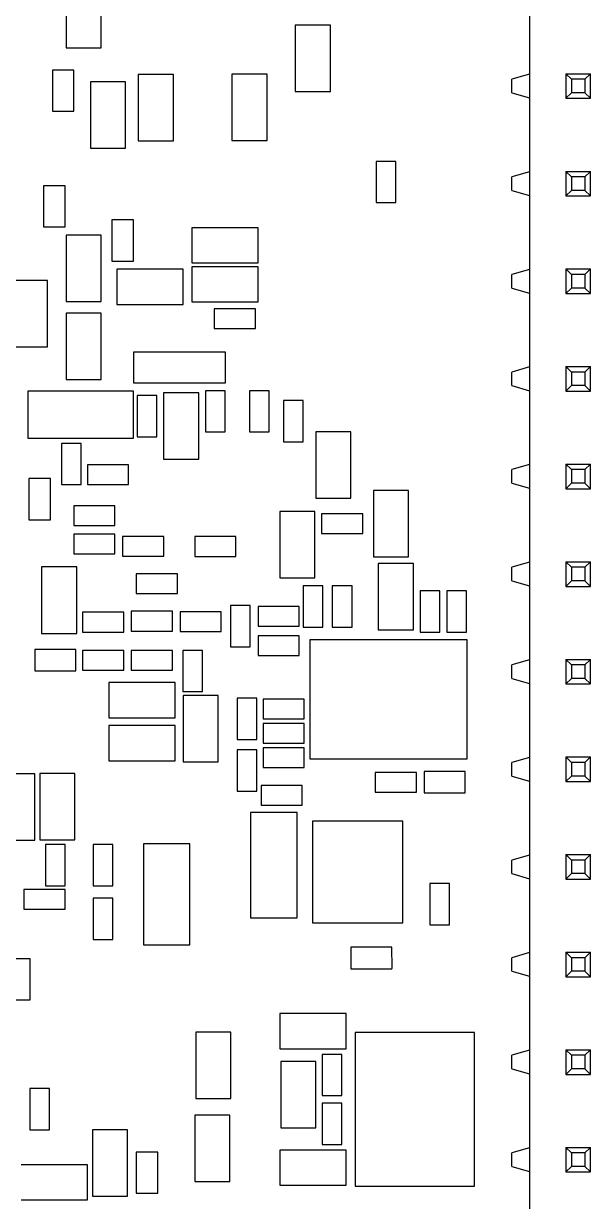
# Model space of a CAD drawing. Header units: millimetres. Extents: x 15 to 418, y 12 to 300.
# Drawn here: x 164.12 to 178.88, y 153.2 to 183.85 of the extents above; entities that cross this region are included whole.
import ezdxf

# ---------------------------------------------------------------- set-up
doc = ezdxf.new("R2010")
doc.units = ezdxf.units.MM
doc.header["$LTSCALE"] = 23.1
doc.layers.get('0').update_dxf_attribs({"linetype": 'CONTINUOUS'})

msp = doc.modelspace()

# ---------------------------------------------------------------- linework, layer by layer
at = {"color": 7, "linetype": 'Continuous'}
for p, q in [((177.288, 201.272), (177.288, 150.472)), ((165.226, 184.947), (165.226, 183.219)), ((166.14, 183.219), (166.14, 184.947)), ((171.195, 183.804), (171.195, 182.076)), ((172.109, 183.804), (171.195, 183.804)), ((172.109, 182.076), (172.109, 183.804)), ((165.226, 183.219), (166.14, 183.219)), ((165.406, 182.638), (164.87, 182.637)), ((164.87, 182.637), (164.87, 181.567)), ((165.43, 182.637), (165.406, 182.638)), ((165.43, 181.567), (165.43, 182.637)), ((167.105, 182.52), (167.105, 180.793)), ((168.02, 182.52), (167.105, 182.52)), ((168.02, 180.793), (168.02, 182.52)), ((169.544, 182.534), (169.544, 180.806)), ((170.458, 182.534), (169.544, 182.534)), ((170.458, 180.806), (170.458, 182.534)), ((177.288, 182.531), (176.828, 182.399)), ((176.828, 182.046), (176.828, 182.399)), ((178.238, 182.542), (178.878, 182.542)), ((178.238, 182.542), (178.238, 181.902)), ((178.382, 182.399), (178.238, 182.542)), ((178.735, 182.399), (178.382, 182.399)), ((178.382, 182.399), (178.382, 182.046)), ((178.878, 182.542), (178.735, 182.399)), ((178.735, 182.399), (178.735, 182.046)), ((178.878, 181.902), (178.878, 182.542)), ((165.861, 182.33), (165.861, 180.603)), ((166.775, 182.33), (165.861, 182.33)), ((166.775, 180.603), (166.775, 182.33)), ((171.195, 182.076), (172.109, 182.076)), ((176.828, 182.046), (177.288, 181.914)), ((178.382, 182.046), (178.238, 181.902)), ((178.238, 181.902), (178.878, 181.902)), ((178.735, 182.046), (178.382, 182.046)), ((178.878, 181.902), (178.735, 182.046)), ((164.87, 181.567), (165.43, 181.567)), ((165.861, 180.603), (166.775, 180.603)), ((167.105, 180.793), (168.02, 180.793)), ((169.544, 180.806), (170.458, 180.806)), ((173.301, 180.262), (173.301, 179.19)), ((173.814, 180.262), (173.301, 180.262)), ((173.814, 179.19), (173.814, 180.262)), ((177.288, 179.991), (176.828, 179.859)), ((178.238, 180.002), (178.878, 180.002)), ((178.238, 180.002), (178.238, 179.362)), ((178.382, 179.859), (178.238, 180.002)), ((178.878, 180.002), (178.735, 179.859)), ((178.878, 179.362), (178.878, 180.002)), ((164.641, 179.626), (164.641, 178.556)), ((165.201, 179.626), (164.641, 179.626)), ((165.201, 178.556), (165.201, 179.626)), ((176.828, 179.506), (176.828, 179.859)), ((178.735, 179.859), (178.382, 179.859)), ((178.382, 179.859), (178.382, 179.506)), ((178.735, 179.859), (178.735, 179.506)), ((176.828, 179.506), (177.288, 179.374)), ((178.382, 179.506), (178.238, 179.362)), ((178.238, 179.362), (178.878, 179.362)), ((178.735, 179.506), (178.382, 179.506)), ((178.878, 179.362), (178.735, 179.506)), ((173.301, 179.19), (173.814, 179.19)), ((166.419, 178.737), (166.419, 177.667)), ((166.979, 178.737), (166.419, 178.737)), ((166.979, 177.667), (166.979, 178.737)), ((164.641, 178.556), (164.665, 178.555)), ((164.665, 178.555), (165.201, 178.556)), ((168.502, 178.532), (168.502, 177.618)), ((170.23, 178.532), (168.502, 178.532)), ((170.23, 177.618), (170.23, 178.532)), ((165.226, 178.343), (165.226, 176.615)), ((166.14, 178.343), (165.226, 178.343)), ((166.14, 176.615), (166.14, 178.343)), ((166.419, 177.667), (166.443, 177.666)), ((166.443, 177.666), (166.979, 177.667)), ((168.502, 177.618), (170.23, 177.618)), ((168.502, 177.516), (168.502, 176.602)), ((170.23, 177.516), (168.502, 177.516)), ((170.23, 176.602), (170.23, 177.516)), ((166.547, 177.454), (166.547, 176.539)), ((168.274, 177.454), (166.547, 177.454)), ((168.274, 176.539), (168.274, 177.454)), ((177.288, 177.451), (176.828, 177.319)), ((176.828, 176.966), (176.828, 177.319)), ((178.238, 177.462), (178.878, 177.462)), ((178.238, 177.462), (178.238, 176.822)), ((178.382, 177.319), (178.238, 177.462)), ((178.735, 177.319), (178.382, 177.319)), ((178.382, 177.319), (178.382, 176.966)), ((178.878, 177.462), (178.735, 177.319)), ((178.735, 177.319), (178.735, 176.966)), ((178.878, 176.822), (178.878, 177.462)), ((164.743, 177.161), (163.829, 177.161)), ((164.743, 175.434), (164.743, 177.161)), ((176.828, 176.966), (177.288, 176.834)), ((178.382, 176.966), (178.238, 176.822)), ((178.735, 176.966), (178.382, 176.966)), ((178.878, 176.822), (178.735, 176.966)), ((165.226, 176.615), (166.14, 176.615)), ((168.502, 176.602), (170.23, 176.602)), ((178.238, 176.822), (178.878, 176.822)), ((165.226, 176.311), (165.226, 174.583)), ((166.14, 176.311), (165.226, 176.311)), ((166.14, 174.583), (166.14, 176.311)), ((166.547, 176.539), (168.274, 176.539)), ((169.084, 176.427), (169.084, 175.914)), ((170.156, 176.427), (169.084, 176.427)), ((170.156, 175.914), (170.156, 176.427)), ((169.084, 175.914), (170.156, 175.914)), ((163.829, 175.434), (164.743, 175.434)), ((169.38, 175.3), (166.98, 175.3)), ((166.98, 175.3), (166.98, 174.5)), ((169.38, 174.5), (169.38, 175.3)), ((177.288, 174.911), (176.828, 174.779)), ((176.828, 174.426), (176.828, 174.779)), ((178.238, 174.922), (178.878, 174.922)), ((178.238, 174.922), (178.238, 174.282)), ((178.382, 174.779), (178.238, 174.922)), ((178.735, 174.779), (178.382, 174.779)), ((178.382, 174.779), (178.382, 174.426)), ((178.878, 174.922), (178.735, 174.779)), ((178.735, 174.779), (178.735, 174.426)), ((178.878, 174.282), (178.878, 174.922)), ((165.226, 174.583), (166.14, 174.583)), ((166.98, 174.5), (169.38, 174.5)), ((176.828, 174.426), (177.288, 174.294)), ((178.382, 174.426), (178.238, 174.282)), ((178.735, 174.426), (178.382, 174.426)), ((178.878, 174.282), (178.735, 174.426)), ((164.235, 174.279), (164.235, 173.059)), ((166.978, 174.279), (164.235, 174.279)), ((166.978, 173.059), (166.978, 174.279)), ((167.591, 174.166), (167.078, 174.166)), ((167.078, 174.166), (167.078, 173.094)), ((167.591, 173.094), (167.591, 174.166)), ((168.68, 174.24), (167.766, 174.24)), ((167.766, 174.24), (167.766, 172.513)), ((168.68, 172.513), (168.68, 174.24)), ((169.369, 174.293), (168.856, 174.293)), ((168.856, 174.293), (168.856, 173.221)), ((169.369, 173.221), (169.369, 174.293)), ((170.512, 174.293), (169.999, 174.293)), ((169.999, 174.293), (169.999, 173.221)), ((170.512, 173.221), (170.512, 174.293)), ((178.238, 174.282), (178.878, 174.282)), ((171.401, 174.039), (170.888, 174.039)), ((170.888, 174.039), (170.888, 172.967)), ((171.401, 172.967), (171.401, 174.039)), ((168.856, 173.221), (169.369, 173.221)), ((169.999, 173.221), (170.512, 173.221)), ((172.643, 173.224), (171.728, 173.224)), ((171.728, 173.224), (171.728, 171.497)), ((172.643, 171.497), (172.643, 173.224)), ((164.235, 173.059), (166.978, 173.059)), ((165.109, 172.922), (165.109, 171.85)), ((165.622, 172.922), (165.109, 172.922)), ((165.622, 171.85), (165.622, 172.922)), ((167.078, 173.094), (167.591, 173.094)), ((170.888, 172.967), (171.401, 172.967)), ((165.782, 172.363), (165.782, 171.85)), ((166.854, 172.363), (165.782, 172.363)), ((166.854, 171.85), (166.854, 172.363)), ((167.766, 172.513), (168.68, 172.513)), ((177.288, 172.371), (176.828, 172.239)), ((178.238, 172.382), (178.878, 172.382)), ((178.238, 172.382), (178.238, 171.742)), ((178.382, 172.239), (178.238, 172.382)), ((178.878, 172.382), (178.735, 172.239)), ((178.878, 171.742), (178.878, 172.382)), ((164.82, 172.006), (164.26, 172.006)), ((164.26, 172.006), (164.26, 170.936)), ((164.82, 170.936), (164.82, 172.006)), ((176.828, 171.886), (176.828, 172.239)), ((178.735, 172.239), (178.382, 172.239)), ((178.382, 172.239), (178.382, 171.886)), ((178.735, 172.239), (178.735, 171.886)), ((165.109, 171.85), (165.622, 171.85)), ((165.782, 171.85), (166.854, 171.85)), ((174.141, 171.7), (173.227, 171.7)), ((173.227, 171.7), (173.227, 169.973)), ((174.141, 169.973), (174.141, 171.7)), ((176.828, 171.886), (177.288, 171.754)), ((178.382, 171.886), (178.238, 171.742)), ((178.238, 171.742), (178.878, 171.742)), ((178.735, 171.886), (178.382, 171.886)), ((178.878, 171.742), (178.735, 171.886)), ((171.728, 171.497), (172.643, 171.497)), ((166.498, 171.296), (165.427, 171.296)), ((165.427, 171.296), (165.427, 170.783)), ((166.498, 170.783), (166.498, 171.296)), ((171.706, 171.151), (170.791, 171.151)), ((170.791, 171.151), (170.791, 169.424)), ((171.706, 169.424), (171.706, 171.151)), ((172.95, 171.093), (171.878, 171.093)), ((171.878, 171.093), (171.878, 170.58)), ((172.95, 170.58), (172.95, 171.093)), ((164.26, 170.936), (164.284, 170.935)), ((164.284, 170.935), (164.82, 170.936)), ((165.427, 170.783), (166.498, 170.783)), ((166.498, 170.559), (165.427, 170.559)), ((165.427, 170.559), (165.427, 170.046)), ((166.498, 170.046), (166.498, 170.559)), ((167.768, 170.501), (166.697, 170.501)), ((166.697, 170.501), (166.697, 169.988)), ((167.768, 169.988), (167.768, 170.501)), ((169.648, 170.496), (168.576, 170.496)), ((168.576, 170.496), (168.576, 169.983)), ((169.648, 169.983), (169.648, 170.496)), ((171.878, 170.58), (172.95, 170.58)), ((165.427, 170.046), (166.498, 170.046)), ((166.697, 169.988), (167.768, 169.988)), ((168.576, 169.983), (169.648, 169.983)), ((173.227, 169.973), (174.141, 169.973)), ((177.288, 169.831), (176.828, 169.699)), ((178.238, 169.842), (178.878, 169.842)), ((178.382, 169.699), (178.238, 169.842)), ((178.238, 169.842), (178.238, 169.202)), ((178.878, 169.842), (178.735, 169.699)), ((178.878, 169.202), (178.878, 169.842)), ((165.505, 169.707), (164.591, 169.707)), ((164.591, 169.707), (164.591, 167.979)), ((165.505, 167.979), (165.505, 169.707)), ((168.124, 169.53), (167.052, 169.53)), ((167.052, 169.53), (167.052, 169.017)), ((168.124, 169.017), (168.124, 169.53)), ((174.268, 169.795), (173.354, 169.795)), ((173.354, 169.795), (173.354, 168.068)), ((174.268, 168.068), (174.268, 169.795)), ((176.828, 169.346), (176.828, 169.699)), ((178.735, 169.699), (178.382, 169.699)), ((178.382, 169.699), (178.382, 169.346)), ((178.735, 169.699), (178.735, 169.346)), ((170.791, 169.424), (171.706, 169.424)), ((171.909, 169.213), (171.396, 169.213)), ((171.396, 169.213), (171.396, 168.141)), ((171.909, 168.141), (171.909, 169.213)), ((172.671, 169.213), (172.158, 169.213)), ((172.158, 169.213), (172.158, 168.141)), ((172.671, 168.141), (172.671, 169.213)), ((176.828, 169.346), (177.288, 169.214)), ((178.382, 169.346), (178.238, 169.202)), ((178.238, 169.202), (178.878, 169.202)), ((178.735, 169.346), (178.382, 169.346)), ((178.878, 169.202), (178.735, 169.346)), ((167.052, 169.017), (168.124, 169.017)), ((174.957, 169.086), (174.444, 169.086)), ((174.444, 169.086), (174.444, 168.014)), ((174.957, 168.014), (174.957, 169.086)), ((175.655, 169.086), (175.142, 169.086)), ((175.142, 169.086), (175.142, 168.014)), ((175.655, 168.014), (175.655, 169.086)), ((170.022, 168.7), (169.509, 168.7)), ((169.509, 168.7), (169.509, 167.628)), ((170.022, 167.628), (170.022, 168.7)), ((171.299, 168.68), (170.227, 168.68)), ((170.227, 168.68), (170.227, 168.167)), ((171.299, 168.167), (171.299, 168.68)), ((166.727, 168.527), (165.655, 168.527)), ((165.655, 168.527), (165.655, 168.014)), ((166.727, 168.014), (166.727, 168.527)), ((167.997, 168.553), (166.925, 168.553)), ((166.925, 168.553), (166.925, 168.04)), ((167.997, 168.04), (167.997, 168.553)), ((169.267, 168.54), (168.195, 168.54)), ((168.195, 168.54), (168.195, 168.027)), ((169.267, 168.027), (169.267, 168.54)), ((164.591, 167.979), (165.505, 167.979)), ((165.655, 168.014), (166.727, 168.014)), ((166.925, 168.04), (167.997, 168.04)), ((168.195, 168.027), (169.267, 168.027)), ((170.227, 168.167), (171.299, 168.167)), ((171.396, 168.141), (171.909, 168.141)), ((172.158, 168.141), (172.671, 168.141)), ((173.354, 168.068), (174.268, 168.068)), ((174.444, 168.014), (174.957, 168.014)), ((175.142, 168.014), (175.655, 168.014)), ((171.299, 167.918), (170.227, 167.918)), ((170.227, 167.918), (170.227, 167.405)), ((171.299, 167.405), (171.299, 167.918)), ((175.671, 167.814), (171.571, 167.814)), ((171.571, 167.814), (171.571, 164.714)), ((175.671, 164.714), (175.671, 167.814)), ((165.481, 167.56), (164.412, 167.56)), ((164.412, 167.56), (164.412, 167)), ((165.482, 167.024), (165.481, 167.56)), ((166.727, 167.537), (165.655, 167.537)), ((165.655, 167.537), (165.655, 167.024)), ((166.727, 167.024), (166.727, 167.537)), ((167.997, 167.537), (166.925, 167.537)), ((166.925, 167.537), (166.925, 167.024)), ((167.997, 167.024), (167.997, 167.537)), ((168.78, 167.537), (168.267, 167.537)), ((168.267, 167.537), (168.267, 166.465)), ((168.78, 166.465), (168.78, 167.537)), ((169.509, 167.628), (170.022, 167.628)), ((170.227, 167.405), (171.299, 167.405)), ((177.288, 167.291), (176.828, 167.159)), ((176.828, 166.806), (176.828, 167.159)), ((178.238, 167.302), (178.878, 167.302)), ((178.382, 167.159), (178.238, 167.302)), ((178.238, 167.302), (178.238, 166.662)), ((178.735, 167.159), (178.382, 167.159)), ((178.382, 167.159), (178.382, 166.806)), ((178.878, 167.302), (178.735, 167.159)), ((178.735, 167.159), (178.735, 166.806)), ((178.878, 166.662), (178.878, 167.302)), ((164.412, 167), (165.481, 167)), ((165.481, 167), (165.482, 167.024)), ((165.655, 167.024), (166.727, 167.024)), ((166.925, 167.024), (167.997, 167.024)), ((176.828, 166.806), (177.288, 166.674)), ((178.382, 166.806), (178.238, 166.662)), ((178.735, 166.806), (178.382, 166.806)), ((178.878, 166.662), (178.735, 166.806)), ((168.071, 166.696), (166.343, 166.696)), ((166.343, 166.696), (166.343, 165.782)), ((168.071, 165.782), (168.071, 166.696)), ((168.267, 166.465), (168.78, 166.465)), ((178.238, 166.662), (178.878, 166.662)), ((169.188, 166.366), (168.274, 166.366)), ((168.274, 166.366), (168.274, 164.639)), ((169.188, 164.639), (169.188, 166.366)), ((170.194, 166.292), (169.681, 166.292)), ((169.681, 166.292), (169.681, 165.22)), ((170.194, 165.22), (170.194, 166.292)), ((171.426, 166.267), (170.354, 166.267)), ((170.354, 166.267), (170.354, 165.754)), ((171.426, 165.754), (171.426, 166.267)), ((166.343, 165.782), (168.071, 165.782)), ((168.071, 165.578), (166.343, 165.578)), ((166.343, 165.578), (166.343, 164.664)), ((168.071, 164.664), (168.071, 165.578)), ((170.354, 165.754), (171.426, 165.754)), ((171.426, 165.632), (170.354, 165.632)), ((170.354, 165.632), (170.354, 165.119)), ((171.426, 165.119), (171.426, 165.632)), ((169.681, 165.22), (170.194, 165.22)), ((170.194, 164.946), (169.681, 164.946)), ((169.681, 164.946), (169.681, 163.874)), ((170.194, 163.874), (170.194, 164.946)), ((170.354, 165.119), (171.426, 165.119)), ((171.426, 164.997), (170.354, 164.997)), ((170.354, 164.997), (170.354, 164.484)), ((171.426, 164.484), (171.426, 164.997)), ((166.343, 164.664), (168.071, 164.664)), ((168.274, 164.639), (169.188, 164.639)), ((171.571, 164.714), (175.671, 164.714)), ((177.288, 164.751), (176.828, 164.619)), ((176.828, 164.266), (176.828, 164.619)), ((178.238, 164.762), (178.878, 164.762)), ((178.382, 164.619), (178.238, 164.762)), ((178.238, 164.762), (178.238, 164.122)), ((178.735, 164.619), (178.382, 164.619)), ((178.382, 164.619), (178.382, 164.266)), ((178.878, 164.762), (178.735, 164.619)), ((178.735, 164.619), (178.735, 164.266)), ((178.878, 164.122), (178.878, 164.762)), ((164.413, 164.322), (163.499, 164.322)), ((164.413, 162.595), (164.413, 164.322)), ((165.454, 164.334), (164.54, 164.334)), ((164.54, 164.334), (164.54, 162.607)), ((165.454, 162.607), (165.454, 164.334)), ((170.354, 164.484), (171.426, 164.484)), ((174.347, 164.362), (173.275, 164.362)), ((173.275, 164.362), (173.275, 163.849)), ((174.347, 163.849), (174.347, 164.362)), ((175.616, 164.385), (174.546, 164.385)), ((174.546, 164.385), (174.546, 163.825)), ((175.617, 163.849), (175.616, 164.385)), ((171.375, 164.019), (170.303, 164.019)), ((170.303, 164.019), (170.303, 163.506)), ((171.375, 163.506), (171.375, 164.019)), ((176.828, 164.266), (177.288, 164.134)), ((178.382, 164.266), (178.238, 164.122)), ((178.238, 164.122), (178.878, 164.122)), ((178.735, 164.266), (178.382, 164.266)), ((178.878, 164.122), (178.735, 164.266)), ((169.681, 163.874), (170.194, 163.874)), ((173.275, 163.849), (174.347, 163.849)), ((174.546, 163.825), (175.616, 163.825)), ((175.616, 163.825), (175.617, 163.849)), ((170.303, 163.506), (171.375, 163.506)), ((171.246, 163.318), (170.026, 163.318)), ((170.026, 163.318), (170.026, 160.575)), ((171.246, 160.575), (171.246, 163.318)), ((173.995, 163.094), (171.645, 163.094)), ((171.645, 163.094), (171.645, 160.443)), ((173.995, 160.443), (173.995, 163.094)), ((163.499, 162.595), (164.413, 162.595)), ((164.54, 162.607), (165.454, 162.607)), ((165.203, 162.482), (164.69, 162.482)), ((164.69, 162.482), (164.69, 161.41)), ((165.203, 161.41), (165.203, 162.482)), ((166.448, 162.482), (165.935, 162.482)), ((165.935, 162.482), (165.935, 161.41)), ((166.448, 161.41), (166.448, 162.482)), ((168.445, 162.499), (167.239, 162.499)), ((167.239, 162.499), (167.239, 159.87)), ((168.445, 159.87), (168.445, 162.499)), ((177.288, 162.211), (176.828, 162.079)), ((178.238, 162.222), (178.878, 162.222)), ((178.382, 162.079), (178.238, 162.222)), ((178.238, 162.222), (178.238, 161.582)), ((178.878, 162.222), (178.735, 162.079)), ((178.878, 161.582), (178.878, 162.222)), ((176.828, 161.726), (176.828, 162.079)), ((178.735, 162.079), (178.382, 162.079)), ((178.382, 162.079), (178.382, 161.726)), ((178.735, 162.079), (178.735, 161.726)), ((176.828, 161.726), (177.288, 161.594)), ((178.382, 161.726), (178.238, 161.582)), ((178.238, 161.582), (178.878, 161.582)), ((178.735, 161.726), (178.382, 161.726)), ((178.878, 161.582), (178.735, 161.726)), ((165.203, 161.314), (164.131, 161.314)), ((164.131, 161.314), (164.131, 160.801)), ((164.69, 161.41), (165.203, 161.41)), ((165.203, 160.801), (165.203, 161.314)), ((165.935, 161.41), (166.448, 161.41)), ((175.211, 161.466), (174.698, 161.466)), ((174.698, 161.466), (174.698, 160.394)), ((175.211, 160.394), (175.211, 161.466)), ((166.448, 161.085), (165.935, 161.085)), ((165.935, 161.085), (165.935, 160.013)), ((166.448, 160.013), (166.448, 161.085)), ((164.131, 160.801), (165.203, 160.801)), ((170.026, 160.575), (171.246, 160.575)), ((171.645, 160.443), (173.995, 160.443)), ((174.698, 160.394), (175.211, 160.394)), ((165.935, 160.013), (166.448, 160.013)), ((167.239, 159.87), (168.445, 159.87)), ((173.711, 159.813), (172.641, 159.813)), ((172.641, 159.813), (172.641, 159.253)), ((173.712, 159.277), (173.711, 159.813)), ((164.289, 159.51), (163.776, 159.51)), ((164.289, 158.438), (164.289, 159.51)), ((177.288, 159.671), (176.828, 159.539)), ((176.828, 159.186), (176.828, 159.539)), ((178.238, 159.682), (178.878, 159.682)), ((178.382, 159.539), (178.238, 159.682)), ((178.238, 159.682), (178.238, 159.042)), ((178.735, 159.539), (178.382, 159.539)), ((178.382, 159.539), (178.382, 159.186)), ((178.878, 159.682), (178.735, 159.539)), ((178.735, 159.539), (178.735, 159.186)), ((178.878, 159.042), (178.878, 159.682)), ((172.641, 159.253), (173.711, 159.253)), ((173.711, 159.253), (173.712, 159.277)), ((176.828, 159.186), (177.288, 159.054)), ((178.382, 159.186), (178.238, 159.042)), ((178.735, 159.186), (178.382, 159.186)), ((178.878, 159.042), (178.735, 159.186)), ((178.238, 159.042), (178.878, 159.042)), ((163.776, 158.438), (164.289, 158.438)), ((172.516, 158.085), (170.788, 158.085)), ((170.788, 158.085), (170.788, 157.171)), ((172.516, 157.171), (172.516, 158.085)), ((169.518, 157.603), (168.604, 157.603)), ((168.604, 157.603), (168.604, 155.876)), ((169.518, 155.876), (169.518, 157.603)), ((175.856, 157.596), (172.756, 157.596)), ((172.756, 157.596), (172.756, 153.596)), ((175.856, 153.596), (175.856, 157.596)), ((170.788, 157.171), (172.516, 157.171)), ((172.41, 157.021), (171.897, 157.021)), ((171.897, 157.021), (171.897, 155.949)), ((172.41, 155.949), (172.41, 157.021)), ((177.288, 157.131), (176.828, 156.999)), ((176.828, 156.646), (176.828, 156.999)), ((178.238, 157.142), (178.878, 157.142)), ((178.382, 156.999), (178.238, 157.142)), ((178.238, 157.142), (178.238, 156.502)), ((178.735, 156.999), (178.382, 156.999)), ((178.382, 156.999), (178.382, 156.646)), ((178.878, 157.142), (178.735, 156.999)), ((178.735, 156.999), (178.735, 156.646)), ((178.878, 156.502), (178.878, 157.142)), ((171.728, 156.841), (170.814, 156.841)), ((170.814, 156.841), (170.814, 155.114)), ((171.728, 155.114), (171.728, 156.841)), ((176.828, 156.646), (177.288, 156.514)), ((178.382, 156.646), (178.238, 156.502)), ((178.735, 156.646), (178.382, 156.646)), ((178.878, 156.502), (178.735, 156.646)), ((178.238, 156.502), (178.878, 156.502)), ((164.797, 156.132), (164.284, 156.132)), ((164.284, 156.132), (164.284, 155.06)), ((164.797, 155.06), (164.797, 156.132)), ((168.604, 155.876), (169.518, 155.876)), ((171.897, 155.949), (172.41, 155.949)), ((172.41, 155.751), (171.897, 155.751)), ((171.897, 155.751), (171.897, 154.679)), ((172.41, 154.679), (172.41, 155.751)), ((169.493, 155.444), (168.579, 155.444)), ((168.579, 155.444), (168.579, 153.717)), ((169.493, 153.717), (169.493, 155.444)), ((170.814, 155.114), (171.728, 155.114)), ((164.284, 155.06), (164.797, 155.06)), ((166.826, 155.063), (165.912, 155.063)), ((165.912, 155.063), (165.912, 153.336)), ((166.826, 153.336), (166.826, 155.063)), ((172.516, 154.529), (170.788, 154.529)), ((170.788, 154.529), (170.788, 153.615)), ((171.897, 154.679), (172.41, 154.679)), ((172.516, 153.615), (172.516, 154.529)), ((177.288, 154.591), (176.828, 154.459)), ((178.238, 154.602), (178.878, 154.602)), ((178.382, 154.459), (178.238, 154.602)), ((178.238, 154.602), (178.238, 153.962)), ((178.878, 154.602), (178.735, 154.459)), ((178.878, 153.962), (178.878, 154.602)), ((167.591, 154.481), (167.054, 154.48)), ((167.054, 154.48), (167.054, 153.41)), ((167.614, 154.48), (167.591, 154.481)), ((167.614, 153.41), (167.614, 154.48)), ((176.828, 154.106), (176.828, 154.459)), ((178.735, 154.459), (178.382, 154.459)), ((178.382, 154.459), (178.382, 154.106)), ((178.735, 154.459), (178.735, 154.106)), ((165.785, 154.148), (164.057, 154.148)), ((165.785, 153.234), (165.785, 154.148)), ((176.828, 154.106), (177.288, 153.974)), ((178.382, 154.106), (178.238, 153.962)), ((178.238, 153.962), (178.878, 153.962)), ((178.735, 154.106), (178.382, 154.106)), ((178.878, 153.962), (178.735, 154.106)), ((168.579, 153.717), (169.493, 153.717)), ((170.788, 153.615), (172.516, 153.615)), ((172.756, 153.596), (175.856, 153.596)), ((165.912, 153.336), (166.826, 153.336)), ((167.054, 153.41), (167.614, 153.41)), ((164.057, 153.234), (165.785, 153.234))]:
    msp.add_line(p, q, dxfattribs=at)

doc.saveas('drawing.dxf')
